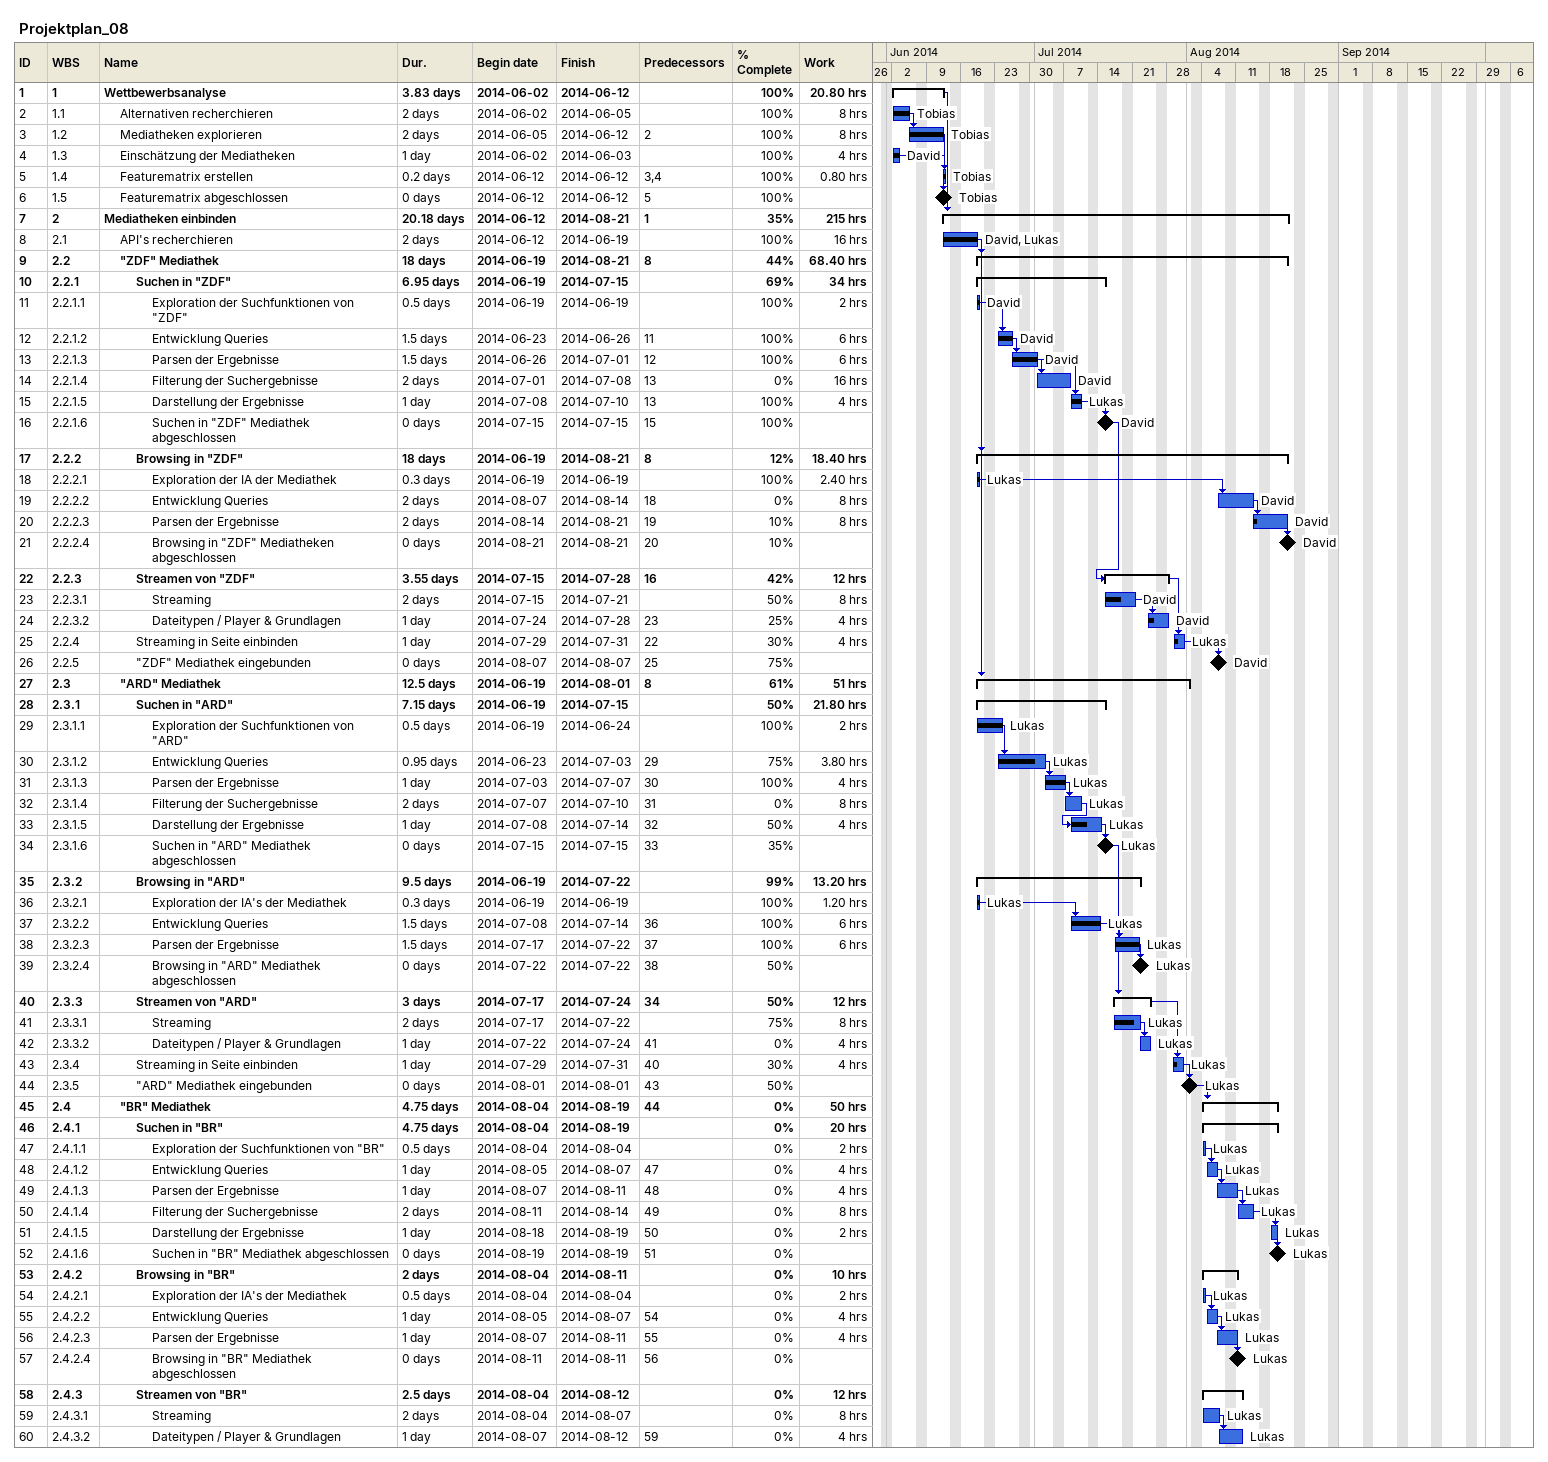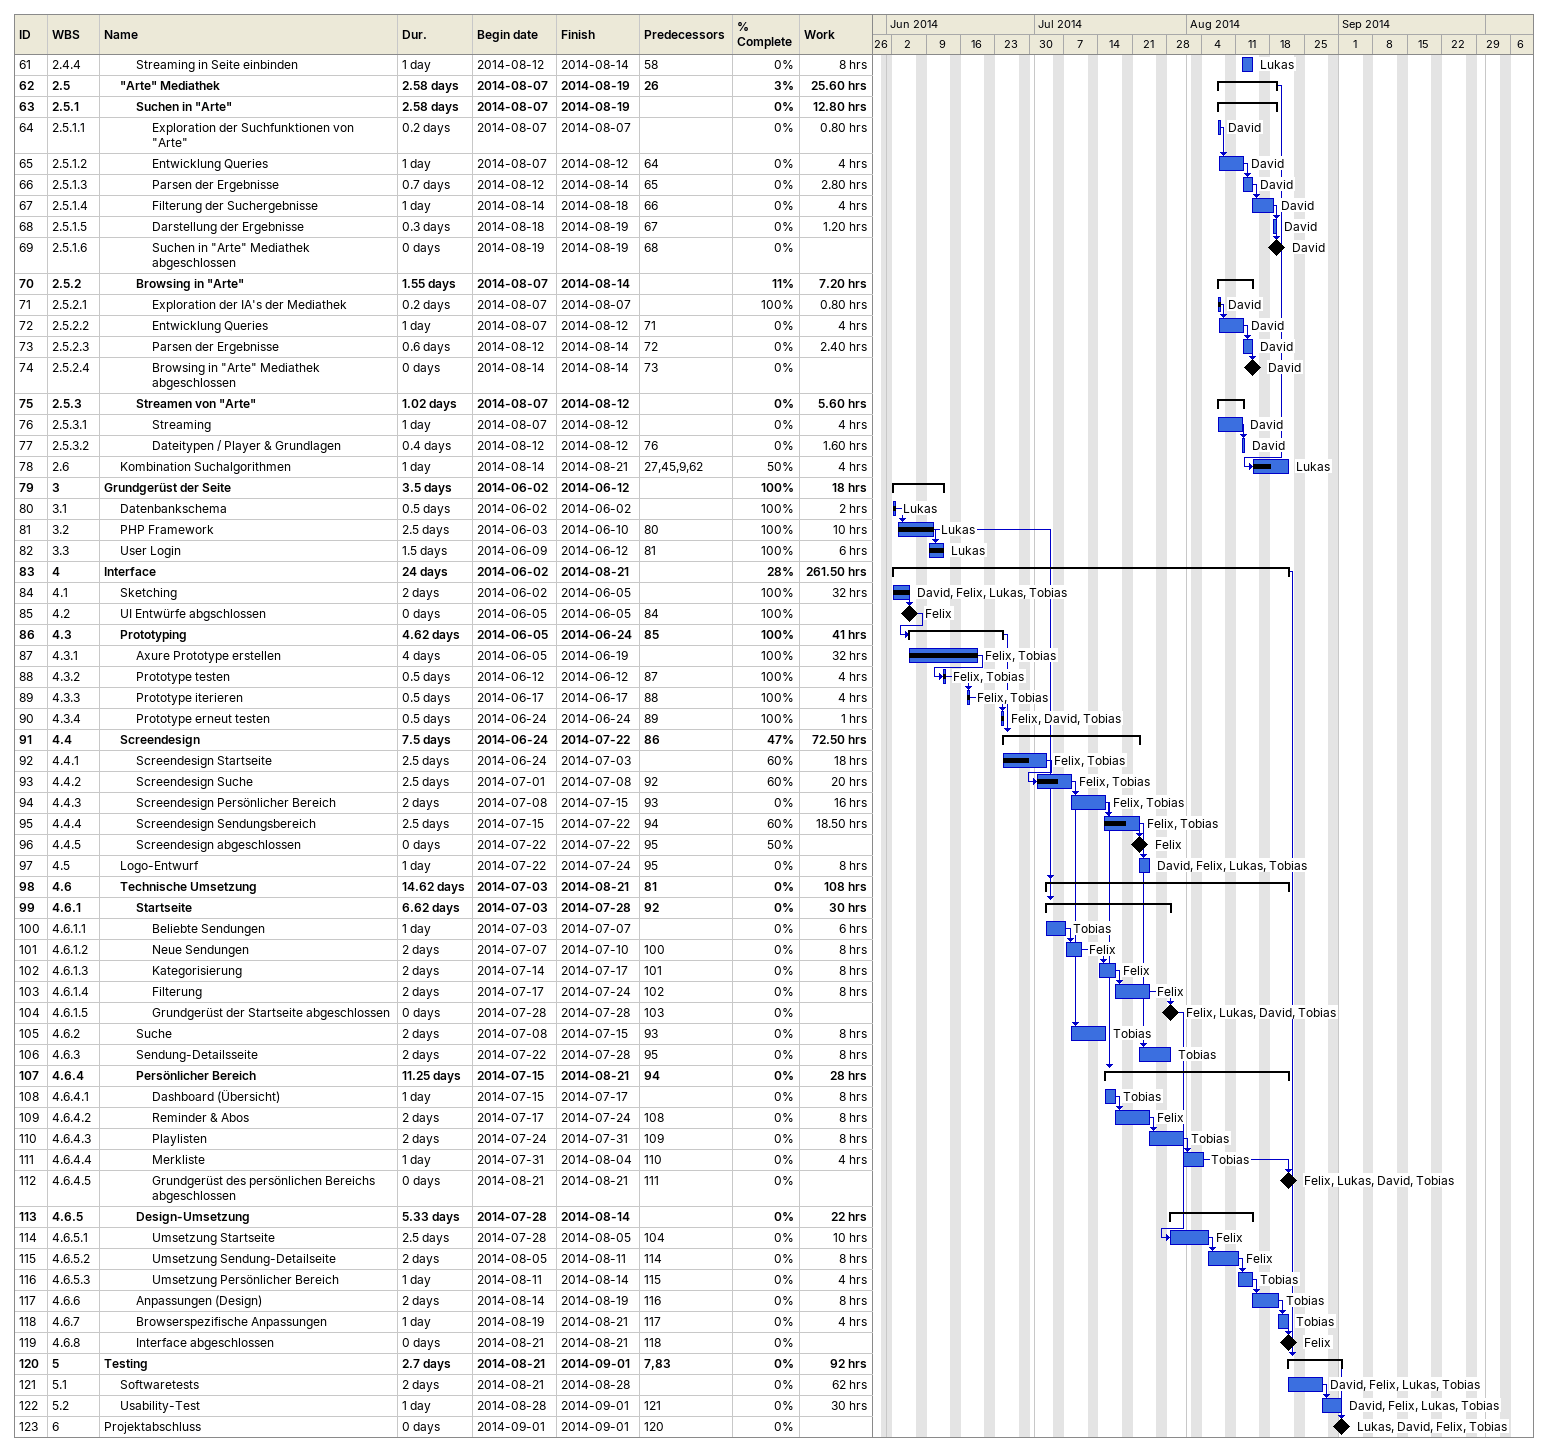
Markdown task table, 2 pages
Projektplan_08

| ID | WBS | Task | Duration | Start | Finish | Predecessors | Resources | % complete | Work (h) |
|---|---|---|---|---|---|---|---|---|---|
| 1 | 1 | **Wettbewerbsanalyse** | 3.83d | 2014-06-02 | 2014-06-12 |  |  | 100 | 20.80 |
| 2 | 1.1 | Alternativen recherchieren | 2d | 2014-06-02 | 2014-06-05 |  | Tobias | 100 | 8 |
| 3 | 1.2 | Mediatheken explorieren | 2d | 2014-06-05 | 2014-06-12 | 2 | Tobias | 100 | 8 |
| 4 | 1.3 | Einschätzung der Mediatheken | 1d | 2014-06-02 | 2014-06-03 |  | David | 100 | 4 |
| 5 | 1.4 | Featurematrix erstellen | 0.2d | 2014-06-12 | 2014-06-12 | 3, 4 | Tobias | 100 | 0.80 |
| 6 | 1.5 | Featurematrix abgeschlossen | 0d | 2014-06-12 | 2014-06-12 | 5 | Tobias | 100 |  |
| 7 | 2 | **Mediatheken einbinden** | 20.18d | 2014-06-12 | 2014-08-21 | 1 |  | 35 | 215 |
| 8 | 2.1 | API's recherchieren | 2d | 2014-06-12 | 2014-06-19 |  | David, Lukas | 100 | 16 |
| 9 | 2.2 | **"ZDF" Mediathek** | 18d | 2014-06-19 | 2014-08-21 | 8 |  | 44 | 68.40 |
| 10 | 2.2.1 | **Suchen in "ZDF"** | 6.95d | 2014-06-19 | 2014-07-15 |  |  | 69 | 34 |
| 11 | 2.2.1.1 | Exploration der Suchfunktionen von "ZDF" | 0.5d | 2014-06-19 | 2014-06-19 |  | David | 100 | 2 |
| 12 | 2.2.1.2 | Entwicklung Queries | 1.5d | 2014-06-23 | 2014-06-26 | 11 | David | 100 | 6 |
| 13 | 2.2.1.3 | Parsen der Ergebnisse | 1.5d | 2014-06-26 | 2014-07-01 | 12 | David | 100 | 6 |
| 14 | 2.2.1.4 | Filterung der Suchergebnisse | 2d | 2014-07-01 | 2014-07-08 | 13 | David | 0 | 16 |
| 15 | 2.2.1.5 | Darstellung der Ergebnisse | 1d | 2014-07-08 | 2014-07-10 | 13 | Lukas | 100 | 4 |
| 16 | 2.2.1.6 | Suchen in "ZDF" Mediathek abgeschlossen | 0d | 2014-07-15 | 2014-07-15 | 15 | David | 100 |  |
| 17 | 2.2.2 | **Browsing in "ZDF"** | 18d | 2014-06-19 | 2014-08-21 | 8 |  | 12 | 18.40 |
| 18 | 2.2.2.1 | Exploration der IA der Mediathek | 0.3d | 2014-06-19 | 2014-06-19 |  | Lukas | 100 | 2.40 |
| 19 | 2.2.2.2 | Entwicklung Queries | 2d | 2014-08-07 | 2014-08-14 | 18 | David | 0 | 8 |
| 20 | 2.2.2.3 | Parsen der Ergebnisse | 2d | 2014-08-14 | 2014-08-21 | 19 | David | 10 | 8 |
| 21 | 2.2.2.4 | Browsing in "ZDF" Mediatheken abgeschlossen | 0d | 2014-08-21 | 2014-08-21 | 20 | David | 10 |  |
| 22 | 2.2.3 | **Streamen von "ZDF"** | 3.55d | 2014-07-15 | 2014-07-28 | 16 |  | 42 | 12 |
| 23 | 2.2.3.1 | Streaming | 2d | 2014-07-15 | 2014-07-21 |  | David | 50 | 8 |
| 24 | 2.2.3.2 | Dateitypen / Player & Grundlagen | 1d | 2014-07-24 | 2014-07-28 | 23 | David | 25 | 4 |
| 25 | 2.2.4 | Streaming in Seite einbinden | 1d | 2014-07-29 | 2014-07-31 | 22 | Lukas | 30 | 4 |
| 26 | 2.2.5 | "ZDF" Mediathek eingebunden | 0d | 2014-08-07 | 2014-08-07 | 25 | David | 75 |  |
| 27 | 2.3 | **"ARD" Mediathek** | 12.5d | 2014-06-19 | 2014-08-01 | 8 |  | 61 | 51 |
| 28 | 2.3.1 | **Suchen in "ARD"** | 7.15d | 2014-06-19 | 2014-07-15 |  |  | 50 | 21.80 |
| 29 | 2.3.1.1 | Exploration der Suchfunktionen von "ARD" | 0.5d | 2014-06-19 | 2014-06-24 |  | Lukas | 100 | 2 |
| 30 | 2.3.1.2 | Entwicklung Queries | 0.95d | 2014-06-23 | 2014-07-03 | 29 | Lukas | 75 | 3.80 |
| 31 | 2.3.1.3 | Parsen der Ergebnisse | 1d | 2014-07-03 | 2014-07-07 | 30 | Lukas | 100 | 4 |
| 32 | 2.3.1.4 | Filterung der Suchergebnisse | 2d | 2014-07-07 | 2014-07-10 | 31 | Lukas | 0 | 8 |
| 33 | 2.3.1.5 | Darstellung der Ergebnisse | 1d | 2014-07-08 | 2014-07-14 | 32 | Lukas | 50 | 4 |
| 34 | 2.3.1.6 | Suchen in "ARD" Mediathek abgeschlossen | 0d | 2014-07-15 | 2014-07-15 | 33 | Lukas | 35 |  |
| 35 | 2.3.2 | **Browsing in "ARD"** | 9.5d | 2014-06-19 | 2014-07-22 |  |  | 99 | 13.20 |
| 36 | 2.3.2.1 | Exploration der IA's der Mediathek | 0.3d | 2014-06-19 | 2014-06-19 |  | Lukas | 100 | 1.20 |
| 37 | 2.3.2.2 | Entwicklung Queries | 1.5d | 2014-07-08 | 2014-07-14 | 36 | Lukas | 100 | 6 |
| 38 | 2.3.2.3 | Parsen der Ergebnisse | 1.5d | 2014-07-17 | 2014-07-22 | 37 | Lukas | 100 | 6 |
| 39 | 2.3.2.4 | Browsing in "ARD" Mediathek abgeschlossen | 0d | 2014-07-22 | 2014-07-22 | 38 | Lukas | 50 |  |
| 40 | 2.3.3 | **Streamen von "ARD"** | 3d | 2014-07-17 | 2014-07-24 | 34 |  | 50 | 12 |
| 41 | 2.3.3.1 | Streaming | 2d | 2014-07-17 | 2014-07-22 |  | Lukas | 75 | 8 |
| 42 | 2.3.3.2 | Dateitypen / Player & Grundlagen | 1d | 2014-07-22 | 2014-07-24 | 41 | Lukas | 0 | 4 |
| 43 | 2.3.4 | Streaming in Seite einbinden | 1d | 2014-07-29 | 2014-07-31 | 40 | Lukas | 30 | 4 |
| 44 | 2.3.5 | "ARD" Mediathek eingebunden | 0d | 2014-08-01 | 2014-08-01 | 43 | Lukas | 50 |  |
| 45 | 2.4 | **"BR" Mediathek** | 4.75d | 2014-08-04 | 2014-08-19 | 44 |  | 0 | 50 |
| 46 | 2.4.1 | **Suchen in "BR"** | 4.75d | 2014-08-04 | 2014-08-19 |  |  | 0 | 20 |
| 47 | 2.4.1.1 | Exploration der Suchfunktionen von "BR" | 0.5d | 2014-08-04 | 2014-08-04 |  | Lukas | 0 | 2 |
| 48 | 2.4.1.2 | Entwicklung Queries | 1d | 2014-08-05 | 2014-08-07 | 47 | Lukas | 0 | 4 |
| 49 | 2.4.1.3 | Parsen der Ergebnisse | 1d | 2014-08-07 | 2014-08-11 | 48 | Lukas | 0 | 4 |
| 50 | 2.4.1.4 | Filterung der Suchergebnisse | 2d | 2014-08-11 | 2014-08-14 | 49 | Lukas | 0 | 8 |
| 51 | 2.4.1.5 | Darstellung der Ergebnisse | 1d | 2014-08-18 | 2014-08-19 | 50 | Lukas | 0 | 2 |
| 52 | 2.4.1.6 | Suchen in "BR" Mediathek abgeschlossen | 0d | 2014-08-19 | 2014-08-19 | 51 | Lukas | 0 |  |
| 53 | 2.4.2 | **Browsing in "BR"** | 2d | 2014-08-04 | 2014-08-11 |  |  | 0 | 10 |
| 54 | 2.4.2.1 | Exploration der IA's der Mediathek | 0.5d | 2014-08-04 | 2014-08-04 |  | Lukas | 0 | 2 |
| 55 | 2.4.2.2 | Entwicklung Queries | 1d | 2014-08-05 | 2014-08-07 | 54 | Lukas | 0 | 4 |
| 56 | 2.4.2.3 | Parsen der Ergebnisse | 1d | 2014-08-07 | 2014-08-11 | 55 | Lukas | 0 | 4 |
| 57 | 2.4.2.4 | Browsing in "BR" Mediathek abgeschlossen | 0d | 2014-08-11 | 2014-08-11 | 56 | Lukas | 0 |  |
| 58 | 2.4.3 | **Streamen von "BR"** | 2.5d | 2014-08-04 | 2014-08-12 |  |  | 0 | 12 |
| 59 | 2.4.3.1 | Streaming | 2d | 2014-08-04 | 2014-08-07 |  | Lukas | 0 | 8 |
| 60 | 2.4.3.2 | Dateitypen / Player & Grundlagen | 1d | 2014-08-07 | 2014-08-12 | 59 | Lukas | 0 | 4 |
| 61 | 2.4.4 | Streaming in Seite einbinden | 1d | 2014-08-12 | 2014-08-14 | 58 | Lukas | 0 | 8 |
| 62 | 2.5 | **"Arte" Mediathek** | 2.58d | 2014-08-07 | 2014-08-19 | 26 |  | 3 | 25.60 |
| 63 | 2.5.1 | **Suchen in "Arte"** | 2.58d | 2014-08-07 | 2014-08-19 |  |  | 0 | 12.80 |
| 64 | 2.5.1.1 | Exploration der Suchfunktionen von "Arte" | 0.2d | 2014-08-07 | 2014-08-07 |  | David | 0 | 0.80 |
| 65 | 2.5.1.2 | Entwicklung Queries | 1d | 2014-08-07 | 2014-08-12 | 64 | David | 0 | 4 |
| 66 | 2.5.1.3 | Parsen der Ergebnisse | 0.7d | 2014-08-12 | 2014-08-14 | 65 | David | 0 | 2.80 |
| 67 | 2.5.1.4 | Filterung der Suchergebnisse | 1d | 2014-08-14 | 2014-08-18 | 66 | David | 0 | 4 |
| 68 | 2.5.1.5 | Darstellung der Ergebnisse | 0.3d | 2014-08-18 | 2014-08-19 | 67 | David | 0 | 1.20 |
| 69 | 2.5.1.6 | Suchen in "Arte" Mediathek abgeschlossen | 0d | 2014-08-19 | 2014-08-19 | 68 | David | 0 |  |
| 70 | 2.5.2 | **Browsing in "Arte"** | 1.55d | 2014-08-07 | 2014-08-14 |  |  | 11 | 7.20 |
| 71 | 2.5.2.1 | Exploration der IA's der Mediathek | 0.2d | 2014-08-07 | 2014-08-07 |  | David | 100 | 0.80 |
| 72 | 2.5.2.2 | Entwicklung Queries | 1d | 2014-08-07 | 2014-08-12 | 71 | David | 0 | 4 |
| 73 | 2.5.2.3 | Parsen der Ergebnisse | 0.6d | 2014-08-12 | 2014-08-14 | 72 | David | 0 | 2.40 |
| 74 | 2.5.2.4 | Browsing in "Arte" Mediathek abgeschlossen | 0d | 2014-08-14 | 2014-08-14 | 73 | David | 0 |  |
| 75 | 2.5.3 | **Streamen von "Arte"** | 1.02d | 2014-08-07 | 2014-08-12 |  |  | 0 | 5.60 |
| 76 | 2.5.3.1 | Streaming | 1d | 2014-08-07 | 2014-08-12 |  | David | 0 | 4 |
| 77 | 2.5.3.2 | Dateitypen / Player & Grundlagen | 0.4d | 2014-08-12 | 2014-08-12 | 76 | David | 0 | 1.60 |
| 78 | 2.6 | Kombination Suchalgorithmen | 1d | 2014-08-14 | 2014-08-21 | 27, 45, 9, 62 | Lukas | 50 | 4 |
| 79 | 3 | **Grundgerüst der Seite** | 3.5d | 2014-06-02 | 2014-06-12 |  |  | 100 | 18 |
| 80 | 3.1 | Datenbankschema | 0.5d | 2014-06-02 | 2014-06-02 |  | Lukas | 100 | 2 |
| 81 | 3.2 | PHP Framework | 2.5d | 2014-06-03 | 2014-06-10 | 80 | Lukas | 100 | 10 |
| 82 | 3.3 | User Login | 1.5d | 2014-06-09 | 2014-06-12 | 81 | Lukas | 100 | 6 |
| 83 | 4 | **Interface** | 24d | 2014-06-02 | 2014-08-21 |  |  | 28 | 261.50 |
| 84 | 4.1 | Sketching | 2d | 2014-06-02 | 2014-06-05 |  | David, Felix, Lukas, Tobias | 100 | 32 |
| 85 | 4.2 | UI Entwürfe abgschlossen | 0d | 2014-06-05 | 2014-06-05 | 84 | Felix | 100 |  |
| 86 | 4.3 | **Prototyping** | 4.62d | 2014-06-05 | 2014-06-24 | 85 |  | 100 | 41 |
| 87 | 4.3.1 | Axure Prototype erstellen | 4d | 2014-06-05 | 2014-06-19 |  | Felix, Tobias | 100 | 32 |
| 88 | 4.3.2 | Prototype testen | 0.5d | 2014-06-12 | 2014-06-12 | 87 | Felix, Tobias | 100 | 4 |
| 89 | 4.3.3 | Prototype iterieren | 0.5d | 2014-06-17 | 2014-06-17 | 88 | Felix, Tobias | 100 | 4 |
| 90 | 4.3.4 | Prototype erneut testen | 0.5d | 2014-06-24 | 2014-06-24 | 89 | Felix, David, Tobias | 100 | 1 |
| 91 | 4.4 | **Screendesign** | 7.5d | 2014-06-24 | 2014-07-22 | 86 |  | 47 | 72.50 |
| 92 | 4.4.1 | Screendesign Startseite | 2.5d | 2014-06-24 | 2014-07-03 |  | Felix, Tobias | 60 | 18 |
| 93 | 4.4.2 | Screendesign Suche | 2.5d | 2014-07-01 | 2014-07-08 | 92 | Felix, Tobias | 60 | 20 |
| 94 | 4.4.3 | Screendesign Persönlicher Bereich | 2d | 2014-07-08 | 2014-07-15 | 93 | Felix, Tobias | 0 | 16 |
| 95 | 4.4.4 | Screendesign Sendungsbereich | 2.5d | 2014-07-15 | 2014-07-22 | 94 | Felix, Tobias | 60 | 18.50 |
| 96 | 4.4.5 | Screendesign abgeschlossen | 0d | 2014-07-22 | 2014-07-22 | 95 | Felix | 50 |  |
| 97 | 4.5 | Logo-Entwurf | 1d | 2014-07-22 | 2014-07-24 | 95 | David, Felix, Lukas, Tobias | 0 | 8 |
| 98 | 4.6 | **Technische Umsetzung** | 14.62d | 2014-07-03 | 2014-08-21 | 81 |  | 0 | 108 |
| 99 | 4.6.1 | **Startseite** | 6.62d | 2014-07-03 | 2014-07-28 | 92 |  | 0 | 30 |
| 100 | 4.6.1.1 | Beliebte Sendungen | 1d | 2014-07-03 | 2014-07-07 |  | Tobias | 0 | 6 |
| 101 | 4.6.1.2 | Neue Sendungen | 2d | 2014-07-07 | 2014-07-10 | 100 | Felix | 0 | 8 |
| 102 | 4.6.1.3 | Kategorisierung | 2d | 2014-07-14 | 2014-07-17 | 101 | Felix | 0 | 8 |
| 103 | 4.6.1.4 | Filterung | 2d | 2014-07-17 | 2014-07-24 | 102 | Felix | 0 | 8 |
| 104 | 4.6.1.5 | Grundgerüst der Startseite abgeschlossen | 0d | 2014-07-28 | 2014-07-28 | 103 | Felix, Lukas, David, Tobias | 0 |  |
| 105 | 4.6.2 | Suche | 2d | 2014-07-08 | 2014-07-15 | 93 | Tobias | 0 | 8 |
| 106 | 4.6.3 | Sendung-Detailsseite | 2d | 2014-07-22 | 2014-07-28 | 95 | Tobias | 0 | 8 |
| 107 | 4.6.4 | **Persönlicher Bereich** | 11.25d | 2014-07-15 | 2014-08-21 | 94 |  | 0 | 28 |
| 108 | 4.6.4.1 | Dashboard (Übersicht) | 1d | 2014-07-15 | 2014-07-17 |  | Tobias | 0 | 8 |
| 109 | 4.6.4.2 | Reminder & Abos | 2d | 2014-07-17 | 2014-07-24 | 108 | Felix | 0 | 8 |
| 110 | 4.6.4.3 | Playlisten | 2d | 2014-07-24 | 2014-07-31 | 109 | Tobias | 0 | 8 |
| 111 | 4.6.4.4 | Merkliste | 1d | 2014-07-31 | 2014-08-04 | 110 | Tobias | 0 | 4 |
| 112 | 4.6.4.5 | Grundgerüst des persönlichen Bereichs abgeschlossen | 0d | 2014-08-21 | 2014-08-21 | 111 | Felix, Lukas, David, Tobias | 0 |  |
| 113 | 4.6.5 | **Design-Umsetzung** | 5.33d | 2014-07-28 | 2014-08-14 |  |  | 0 | 22 |
| 114 | 4.6.5.1 | Umsetzung Startseite | 2.5d | 2014-07-28 | 2014-08-05 | 104 | Felix | 0 | 10 |
| 115 | 4.6.5.2 | Umsetzung Sendung-Detailseite | 2d | 2014-08-05 | 2014-08-11 | 114 | Felix | 0 | 8 |
| 116 | 4.6.5.3 | Umsetzung Persönlicher Bereich | 1d | 2014-08-11 | 2014-08-14 | 115 | Tobias | 0 | 4 |
| 117 | 4.6.6 | Anpassungen (Design) | 2d | 2014-08-14 | 2014-08-19 | 116 | Tobias | 0 | 8 |
| 118 | 4.6.7 | Browserspezifische Anpassungen | 1d | 2014-08-19 | 2014-08-21 | 117 | Tobias | 0 | 4 |
| 119 | 4.6.8 | Interface abgeschlossen | 0d | 2014-08-21 | 2014-08-21 | 118 | Felix | 0 |  |
| 120 | 5 | **Testing** | 2.7d | 2014-08-21 | 2014-09-01 | 7, 83 |  | 0 | 92 |
| 121 | 5.1 | Softwaretests | 2d | 2014-08-21 | 2014-08-28 |  | David, Felix, Lukas, Tobias | 0 | 62 |
| 122 | 5.2 | Usability-Test | 1d | 2014-08-28 | 2014-09-01 | 121 | David, Felix, Lukas, Tobias | 0 | 30 |
| 123 | 6 | Projektabschluss | 0d | 2014-09-01 | 2014-09-01 | 120 | Lukas, David, Felix, Tobias | 0 |  |
